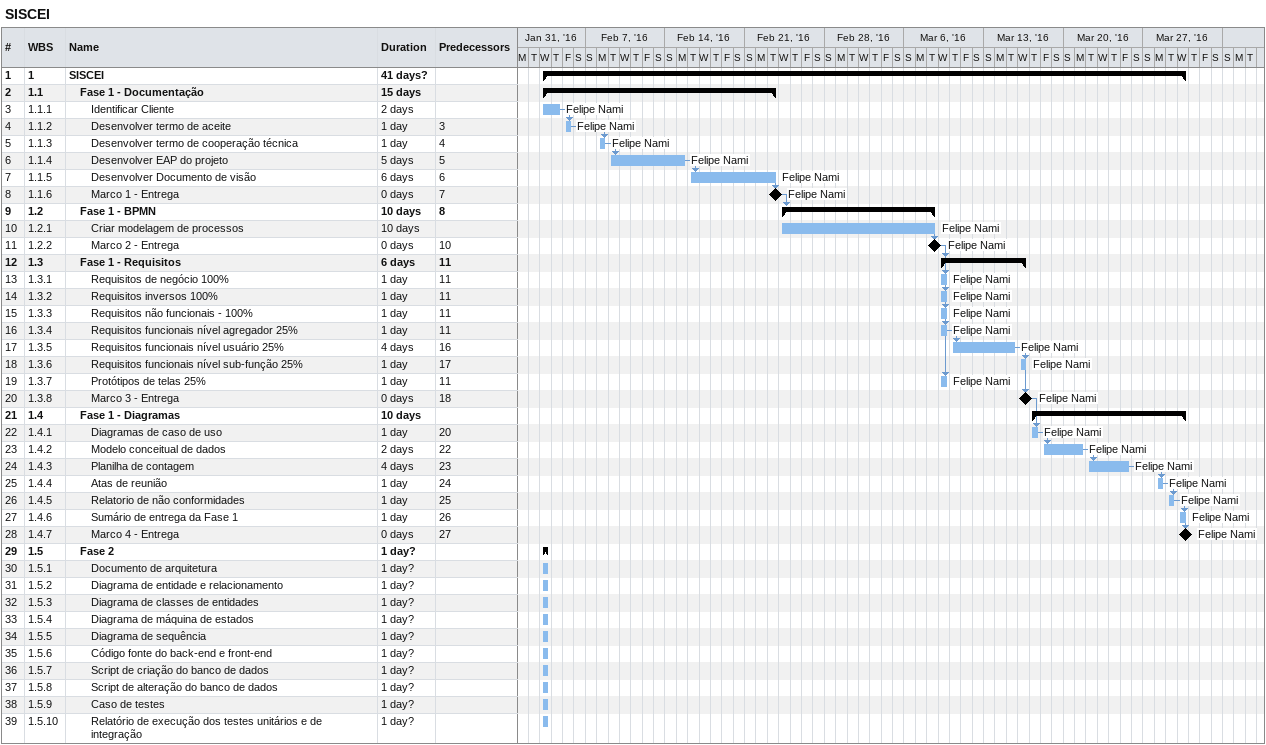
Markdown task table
SISCEI

| ID | WBS | Task | Duration | Start | Finish | Predecessors | Resources |
|---|---|---|---|---|---|---|---|
| 1 | 1 | **SISCEI** | 41d? | 2016-02-03 | 2016-03-30 |  |  |
| 2 | 1.1 | **Fase 1 - Documentação** | 15d | 2016-02-03 | 2016-02-23 |  |  |
| 3 | 1.1.1 | Identificar Cliente | 2d | 2016-02-03 | 2016-02-04 |  | Felipe Nami |
| 4 | 1.1.2 | Desenvolver termo de aceite | 1d | 2016-02-05 | 2016-02-05 | 3 | Felipe Nami |
| 5 | 1.1.3 | Desenvolver termo de cooperação técnica | 1d | 2016-02-08 | 2016-02-08 | 4 | Felipe Nami |
| 6 | 1.1.4 | Desenvolver EAP do projeto | 5d | 2016-02-09 | 2016-02-15 | 5 | Felipe Nami |
| 7 | 1.1.5 | Desenvolver Documento de visão | 6d | 2016-02-16 | 2016-02-23 | 6 | Felipe Nami |
| 8 | 1.1.6 | Marco 1 - Entrega | 0d | 2016-02-23 | 2016-02-23 | 7 | Felipe Nami |
| 9 | 1.2 | **Fase 1 - BPMN** | 10d | 2016-02-24 | 2016-03-08 | 8 |  |
| 10 | 1.2.1 | Criar modelagem de processos | 10d | 2016-02-24 | 2016-03-08 |  | Felipe Nami |
| 11 | 1.2.2 | Marco 2 - Entrega | 0d | 2016-03-08 | 2016-03-08 | 10 | Felipe Nami |
| 12 | 1.3 | **Fase 1 - Requisitos** | 6d | 2016-03-09 | 2016-03-16 | 11 |  |
| 13 | 1.3.1 | Requisitos de negócio 100% | 1d | 2016-03-09 | 2016-03-09 | 11 | Felipe Nami |
| 14 | 1.3.2 | Requisitos inversos 100% | 1d | 2016-03-09 | 2016-03-09 | 11 | Felipe Nami |
| 15 | 1.3.3 | Requisitos não funcionais - 100% | 1d | 2016-03-09 | 2016-03-09 | 11 | Felipe Nami |
| 16 | 1.3.4 | Requisitos funcionais nível agregador 25% | 1d | 2016-03-09 | 2016-03-09 | 11 | Felipe Nami |
| 17 | 1.3.5 | Requisitos funcionais nível usuário 25% | 4d | 2016-03-10 | 2016-03-15 | 16 | Felipe Nami |
| 18 | 1.3.6 | Requisitos funcionais nível sub-função 25% | 1d | 2016-03-16 | 2016-03-16 | 17 | Felipe Nami |
| 19 | 1.3.7 | Protótipos de telas 25% | 1d | 2016-03-09 | 2016-03-09 | 11 | Felipe Nami |
| 20 | 1.3.8 | Marco 3 - Entrega | 0d | 2016-03-16 | 2016-03-16 | 18 | Felipe Nami |
| 21 | 1.4 | **Fase 1 - Diagramas** | 10d | 2016-03-17 | 2016-03-30 |  |  |
| 22 | 1.4.1 | Diagramas de caso de uso | 1d | 2016-03-17 | 2016-03-17 | 20 | Felipe Nami |
| 23 | 1.4.2 | Modelo conceitual de dados | 2d | 2016-03-18 | 2016-03-21 | 22 | Felipe Nami |
| 24 | 1.4.3 | Planilha de contagem | 4d | 2016-03-22 | 2016-03-25 | 23 | Felipe Nami |
| 25 | 1.4.4 | Atas de reunião | 1d | 2016-03-28 | 2016-03-28 | 24 | Felipe Nami |
| 26 | 1.4.5 | Relatorio de não conformidades | 1d | 2016-03-29 | 2016-03-29 | 25 | Felipe Nami |
| 27 | 1.4.6 | Sumário de entrega da Fase 1 | 1d | 2016-03-30 | 2016-03-30 | 26 | Felipe Nami |
| 28 | 1.4.7 | Marco 4 - Entrega | 0d | 2016-03-30 | 2016-03-30 | 27 | Felipe Nami |
| 29 | 1.5 | **Fase 2** | 1d? | 2016-02-03 | 2016-02-03 |  |  |
| 30 | 1.5.1 | Documento de arquitetura | 1d? | 2016-02-03 | 2016-02-03 |  |  |
| 31 | 1.5.2 | Diagrama de entidade e relacionamento | 1d? | 2016-02-03 | 2016-02-03 |  |  |
| 32 | 1.5.3 | Diagrama de classes de entidades | 1d? | 2016-02-03 | 2016-02-03 |  |  |
| 33 | 1.5.4 | Diagrama de máquina de estados | 1d? | 2016-02-03 | 2016-02-03 |  |  |
| 34 | 1.5.5 | Diagrama de sequência | 1d? | 2016-02-03 | 2016-02-03 |  |  |
| 35 | 1.5.6 | Código fonte do back-end e front-end | 1d? | 2016-02-03 | 2016-02-03 |  |  |
| 36 | 1.5.7 | Script de criação do banco de dados | 1d? | 2016-02-03 | 2016-02-03 |  |  |
| 37 | 1.5.8 | Script de alteração do banco de dados | 1d? | 2016-02-03 | 2016-02-03 |  |  |
| 38 | 1.5.9 | Caso de testes | 1d? | 2016-02-03 | 2016-02-03 |  |  |
| 39 | 1.5.10 | Relatório de execução dos testes unitários e de integração | 1d? | 2016-02-03 | 2016-02-03 |  |  |
